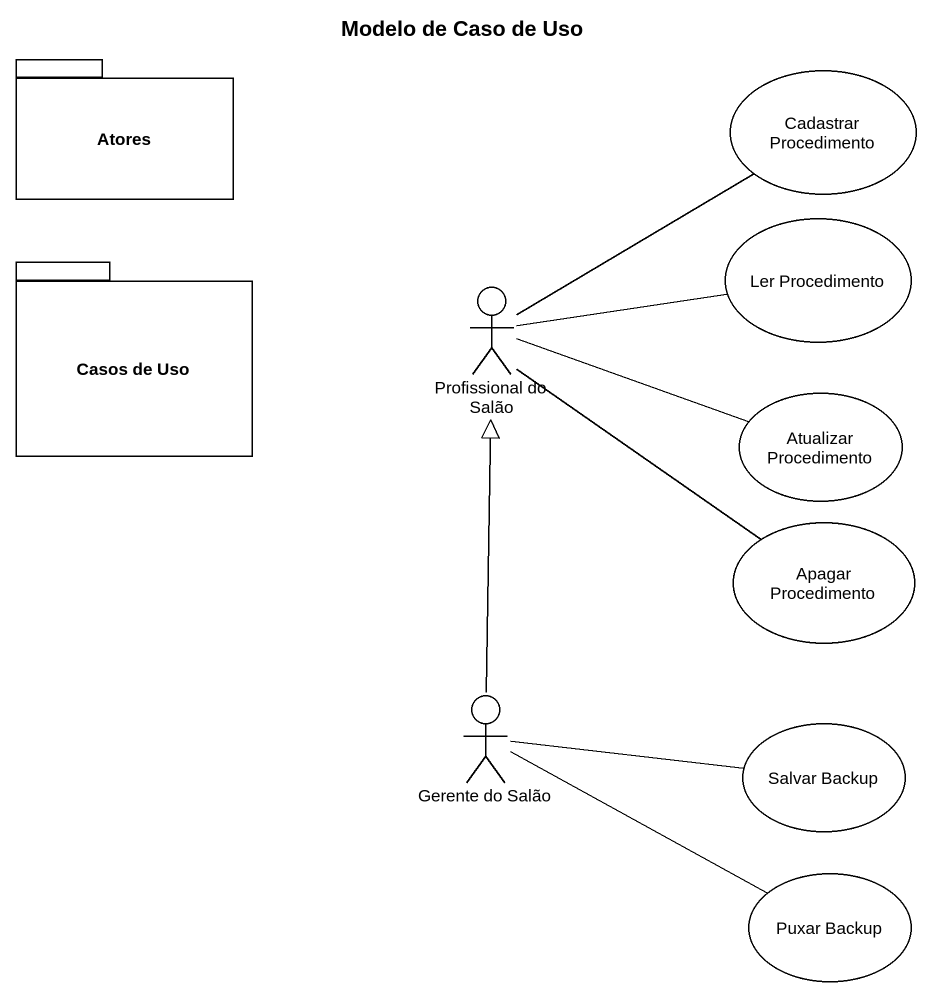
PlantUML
@startuml
title Modelo de Caso de Uso
package Atores {
}
usecase "Cadastrar Procedimento" as Cadastrar_Procedimento
usecase "Ler Procedimento" as Ler_Procedimento
package "Casos de Uso" as Casos_de_Uso {
}
actor "Profissional do Salão" as Profissional_do_Salão
usecase "Atualizar Procedimento" as Atualizar_Procedimento
usecase "Apagar Procedimento" as Apagar_Procedimento
actor "Gerente do Salão" as Gerente_do_Salão
usecase "Salvar Backup" as Salvar_Backup
usecase "Puxar Backup" as Puxar_Backup
Profissional_do_Salão -up- Cadastrar_Procedimento
Profissional_do_Salão -right- Ler_Procedimento
Profissional_do_Salão -right- Atualizar_Procedimento
Profissional_do_Salão -- Apagar_Procedimento
Gerente_do_Salão -up-|> Profissional_do_Salão
Gerente_do_Salão -right- Salvar_Backup
Gerente_do_Salão -right- Puxar_Backup
@enduml
